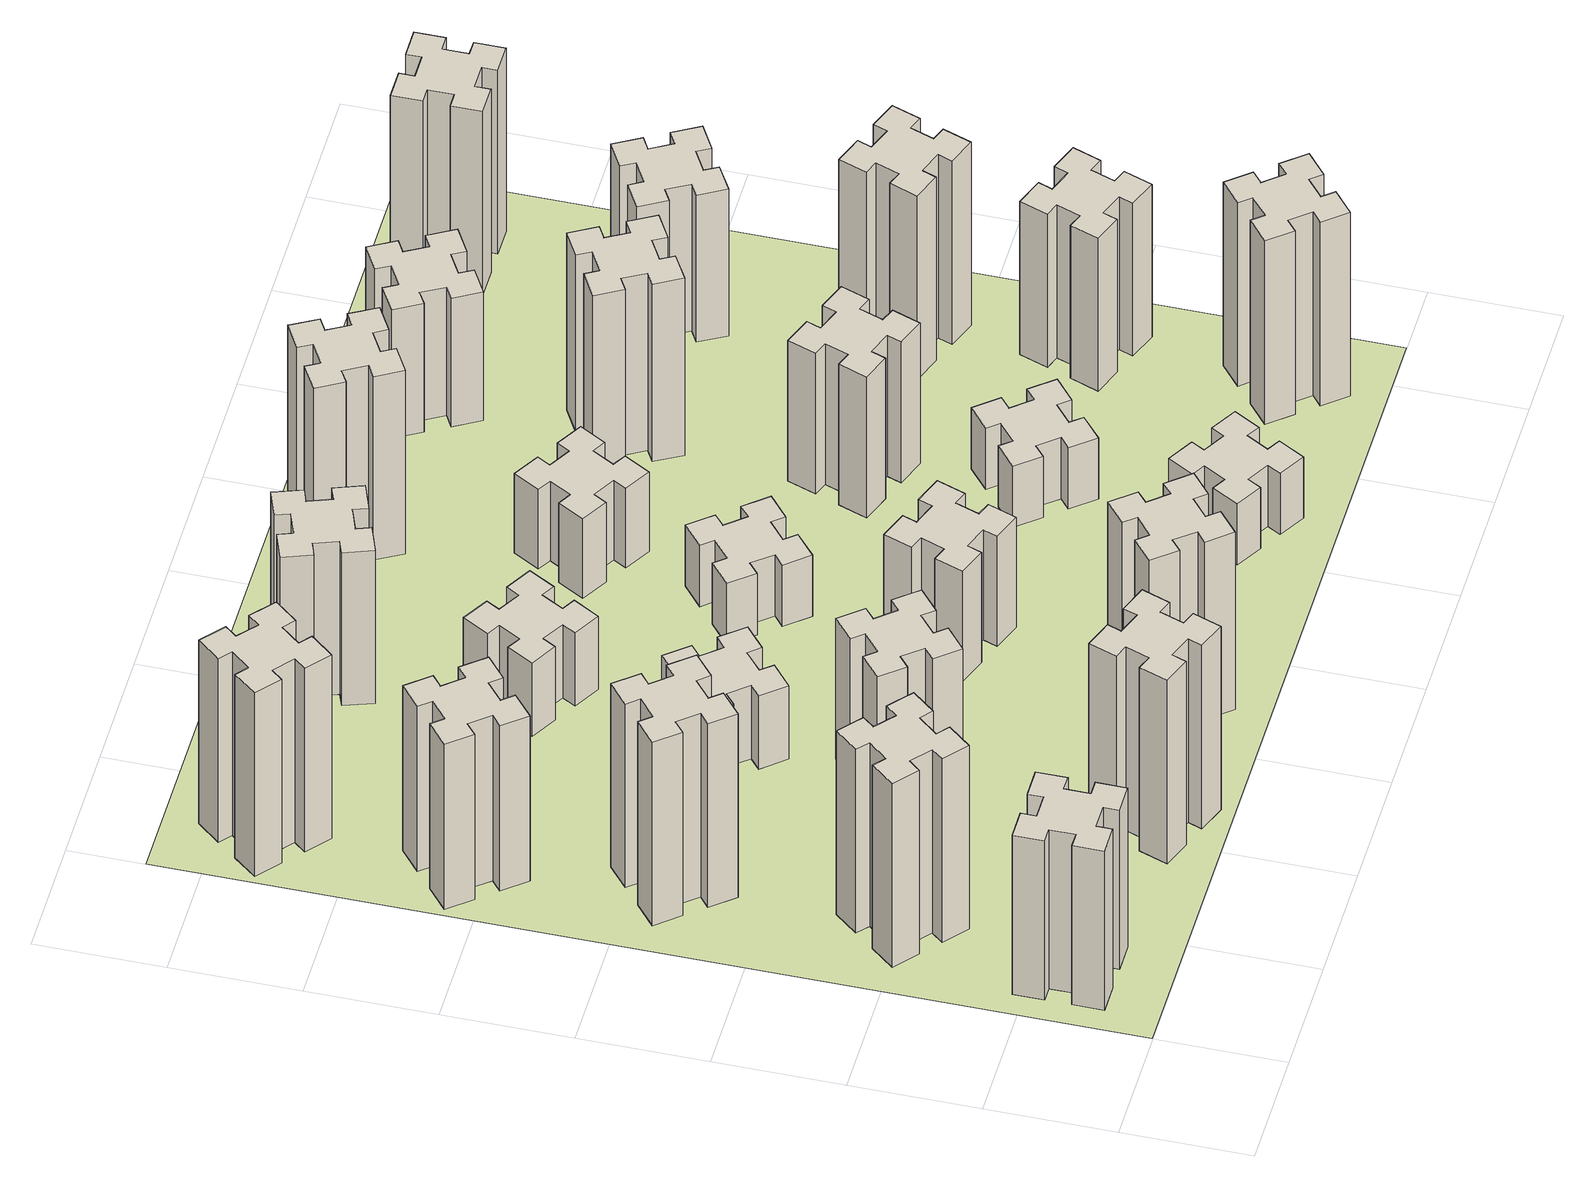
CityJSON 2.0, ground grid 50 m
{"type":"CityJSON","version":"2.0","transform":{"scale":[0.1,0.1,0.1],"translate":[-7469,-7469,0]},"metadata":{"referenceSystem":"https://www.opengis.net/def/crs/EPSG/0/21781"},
"CityObjects":{
"building1":{"type":"Building","attributes":{"class":"1000","function":"1000","usage":"1000","yearOfConstruction":2016,"roofType":"1000","measuredHeight":78,"storeysAboveGround":30,"storeysBelowGround":0},"geometry":[{"type":"Solid","lod":"1","boundaries":[[[[0,1,2,3,4,5,6,7,8,9,10,11,12,13,14,15,16,17,18,19]],[[17,16,20,21]],[[16,15,22,20]],[[15,14,23,22]],[[14,13,24,23]],[[13,12,25,24]],[[12,11,26,25]],[[11,10,27,26]],[[10,9,28,27]],[[9,8,29,28]],[[8,7,30,29]],[[7,6,31,30]],[[6,5,32,31]],[[5,4,33,32]],[[4,3,34,33]],[[3,2,35,34]],[[2,1,36,35]],[[1,0,37,36]],[[0,19,38,37]],[[19,18,39,38]],[[18,17,21,39]],[[24,25,26,27,28,29,30,31,32,33,34,35,36,37,38,39,21,20,22,23]]]]}]},
"building2":{"type":"Building","attributes":{"class":"1000","function":"1000","usage":"1000","yearOfConstruction":2016,"roofType":"1000","measuredHeight":90,"storeysAboveGround":30,"storeysBelowGround":0},"geometry":[{"type":"Solid","lod":"1","boundaries":[[[[40,41,42,43,44,45,46,47,48,49,50,51,52,53,54,55,56,57,58,59]],[[57,56,60,61]],[[56,55,62,60]],[[55,54,63,62]],[[54,53,64,63]],[[53,52,65,64]],[[52,51,66,65]],[[51,50,67,66]],[[50,49,68,67]],[[49,48,69,68]],[[48,47,70,69]],[[47,46,71,70]],[[46,45,72,71]],[[45,44,73,72]],[[44,43,74,73]],[[43,42,75,74]],[[42,41,76,75]],[[41,40,77,76]],[[40,59,78,77]],[[59,58,79,78]],[[58,57,61,79]],[[64,65,66,67,68,69,70,71,72,73,74,75,76,77,78,79,61,60,62,63]]]]}]},
"building3":{"type":"Building","attributes":{"class":"1000","function":"1000","usage":"1000","yearOfConstruction":2016,"roofType":"1000","measuredHeight":90,"storeysAboveGround":30,"storeysBelowGround":0},"geometry":[{"type":"Solid","lod":"1","boundaries":[[[[80,81,82,83,84,85,86,87,88,89,90,91,92,93,94,95,96,97,98,99]],[[97,96,100,101]],[[96,95,102,100]],[[95,94,103,102]],[[94,93,104,103]],[[93,92,105,104]],[[92,91,106,105]],[[91,90,107,106]],[[90,89,108,107]],[[89,88,109,108]],[[88,87,110,109]],[[87,86,111,110]],[[86,85,112,111]],[[85,84,113,112]],[[84,83,114,113]],[[83,82,115,114]],[[82,81,116,115]],[[81,80,117,116]],[[80,99,118,117]],[[99,98,119,118]],[[98,97,101,119]],[[104,105,106,107,108,109,110,111,112,113,114,115,116,117,118,119,101,100,102,103]]]]}]},
"building4":{"type":"Building","attributes":{"class":"1000","function":"1000","usage":"1000","yearOfConstruction":2016,"roofType":"1000","measuredHeight":81,"storeysAboveGround":30,"storeysBelowGround":0},"geometry":[{"type":"Solid","lod":"1","boundaries":[[[[120,121,122,123,124,125,126,127,128,129,130,131,132,133,134,135,136,137,138,139]],[[137,136,140,141]],[[136,135,142,140]],[[135,134,143,142]],[[134,133,144,143]],[[133,132,145,144]],[[132,131,146,145]],[[131,130,147,146]],[[130,129,148,147]],[[129,128,149,148]],[[128,127,150,149]],[[127,126,151,150]],[[126,125,152,151]],[[125,124,153,152]],[[124,123,154,153]],[[123,122,155,154]],[[122,121,156,155]],[[121,120,157,156]],[[120,139,158,157]],[[139,138,159,158]],[[138,137,141,159]],[[144,145,146,147,148,149,150,151,152,153,154,155,156,157,158,159,141,140,142,143]]]]}]},
"building5":{"type":"Building","attributes":{"class":"1000","function":"1000","usage":"1000","yearOfConstruction":2016,"roofType":"1000","measuredHeight":90,"storeysAboveGround":30,"storeysBelowGround":0},"geometry":[{"type":"Solid","lod":"1","boundaries":[[[[160,161,162,163,164,165,166,167,168,169,170,171,172,173,174,175,176,177,178,179]],[[177,176,180,181]],[[176,175,182,180]],[[175,174,183,182]],[[174,173,184,183]],[[173,172,185,184]],[[172,171,186,185]],[[171,170,187,186]],[[170,169,188,187]],[[169,168,189,188]],[[168,167,190,189]],[[167,166,191,190]],[[166,165,192,191]],[[165,164,193,192]],[[164,163,194,193]],[[163,162,195,194]],[[162,161,196,195]],[[161,160,197,196]],[[160,179,198,197]],[[179,178,199,198]],[[178,177,181,199]],[[184,185,186,187,188,189,190,191,192,193,194,195,196,197,198,199,181,180,182,183]]]]}]},
"building6":{"type":"Building","attributes":{"class":"1000","function":"1000","usage":"1000","yearOfConstruction":2016,"roofType":"1000","measuredHeight":90,"storeysAboveGround":30,"storeysBelowGround":0},"geometry":[{"type":"Solid","lod":"1","boundaries":[[[[200,201,202,203,204,205,206,207,208,209,210,211,212,213,214,215,216,217,218,219]],[[217,216,220,221]],[[216,215,222,220]],[[215,214,223,222]],[[214,213,224,223]],[[213,212,225,224]],[[212,211,226,225]],[[211,210,227,226]],[[210,209,228,227]],[[209,208,229,228]],[[208,207,230,229]],[[207,206,231,230]],[[206,205,232,231]],[[205,204,233,232]],[[204,203,234,233]],[[203,202,235,234]],[[202,201,236,235]],[[201,200,237,236]],[[200,219,238,237]],[[219,218,239,238]],[[218,217,221,239]],[[224,225,226,227,228,229,230,231,232,233,234,235,236,237,238,239,221,220,222,223]]]]}]},
"building7":{"type":"Building","attributes":{"class":"1000","function":"1000","usage":"1000","yearOfConstruction":2016,"roofType":"1000","measuredHeight":69,"storeysAboveGround":30,"storeysBelowGround":0},"geometry":[{"type":"Solid","lod":"1","boundaries":[[[[240,241,242,243,244,245,246,247,248,249,250,251,252,253,254,255,256,257,258,259]],[[257,256,260,261]],[[256,255,262,260]],[[255,254,263,262]],[[254,253,264,263]],[[253,252,265,264]],[[252,251,266,265]],[[251,250,267,266]],[[250,249,268,267]],[[249,248,269,268]],[[248,247,270,269]],[[247,246,271,270]],[[246,245,272,271]],[[245,244,273,272]],[[244,243,274,273]],[[243,242,275,274]],[[242,241,276,275]],[[241,240,277,276]],[[240,259,278,277]],[[259,258,279,278]],[[258,257,261,279]],[[264,265,266,267,268,269,270,271,272,273,274,275,276,277,278,279,261,260,262,263]]]]}]},
"building8":{"type":"Building","attributes":{"class":"1000","function":"1000","usage":"1000","yearOfConstruction":2016,"roofType":"1000","measuredHeight":36,"storeysAboveGround":30,"storeysBelowGround":0},"geometry":[{"type":"Solid","lod":"1","boundaries":[[[[280,281,282,283,284,285,286,287,288,289,290,291,292,293,294,295,296,297,298,299]],[[297,296,300,301]],[[296,295,302,300]],[[295,294,303,302]],[[294,293,304,303]],[[293,292,305,304]],[[292,291,306,305]],[[291,290,307,306]],[[290,289,308,307]],[[289,288,309,308]],[[288,287,310,309]],[[287,286,311,310]],[[286,285,312,311]],[[285,284,313,312]],[[284,283,314,313]],[[283,282,315,314]],[[282,281,316,315]],[[281,280,317,316]],[[280,299,318,317]],[[299,298,319,318]],[[298,297,301,319]],[[304,305,306,307,308,309,310,311,312,313,314,315,316,317,318,319,301,300,302,303]]]]}]},
"building9":{"type":"Building","attributes":{"class":"1000","function":"1000","usage":"1000","yearOfConstruction":2016,"roofType":"1000","measuredHeight":87,"storeysAboveGround":30,"storeysBelowGround":0},"geometry":[{"type":"Solid","lod":"1","boundaries":[[[[320,321,322,323,324,325,326,327,328,329,330,331,332,333,334,335,336,337,338,339]],[[337,336,340,341]],[[336,335,342,340]],[[335,334,343,342]],[[334,333,344,343]],[[333,332,345,344]],[[332,331,346,345]],[[331,330,347,346]],[[330,329,348,347]],[[329,328,349,348]],[[328,327,350,349]],[[327,326,351,350]],[[326,325,352,351]],[[325,324,353,352]],[[324,323,354,353]],[[323,322,355,354]],[[322,321,356,355]],[[321,320,357,356]],[[320,339,358,357]],[[339,338,359,358]],[[338,337,341,359]],[[344,345,346,347,348,349,350,351,352,353,354,355,356,357,358,359,341,340,342,343]]]]}]},
"building10":{"type":"Building","attributes":{"class":"1000","function":"1000","usage":"1000","yearOfConstruction":2016,"roofType":"1000","measuredHeight":36,"storeysAboveGround":30,"storeysBelowGround":0},"geometry":[{"type":"Solid","lod":"1","boundaries":[[[[360,361,362,363,364,365,366,367,368,369,370,371,372,373,374,375,376,377,378,379]],[[377,376,380,381]],[[376,375,382,380]],[[375,374,383,382]],[[374,373,384,383]],[[373,372,385,384]],[[372,371,386,385]],[[371,370,387,386]],[[370,369,388,387]],[[369,368,389,388]],[[368,367,390,389]],[[367,366,391,390]],[[366,365,392,391]],[[365,364,393,392]],[[364,363,394,393]],[[363,362,395,394]],[[362,361,396,395]],[[361,360,397,396]],[[360,379,398,397]],[[379,378,399,398]],[[378,377,381,399]],[[384,385,386,387,388,389,390,391,392,393,394,395,396,397,398,399,381,380,382,383]]]]}]},
"building11":{"type":"Building","attributes":{"class":"1000","function":"1000","usage":"1000","yearOfConstruction":2016,"roofType":"1000","measuredHeight":75,"storeysAboveGround":30,"storeysBelowGround":0},"geometry":[{"type":"Solid","lod":"1","boundaries":[[[[400,401,402,403,404,405,406,407,408,409,410,411,412,413,414,415,416,417,418,419]],[[417,416,420,421]],[[416,415,422,420]],[[415,414,423,422]],[[414,413,424,423]],[[413,412,425,424]],[[412,411,426,425]],[[411,410,427,426]],[[410,409,428,427]],[[409,408,429,428]],[[408,407,430,429]],[[407,406,431,430]],[[406,405,432,431]],[[405,404,433,432]],[[404,403,434,433]],[[403,402,435,434]],[[402,401,436,435]],[[401,400,437,436]],[[400,419,438,437]],[[419,418,439,438]],[[418,417,421,439]],[[424,425,426,427,428,429,430,431,432,433,434,435,436,437,438,439,421,420,422,423]]]]}]},
"building12":{"type":"Building","attributes":{"class":"1000","function":"1000","usage":"1000","yearOfConstruction":2016,"roofType":"1000","measuredHeight":54,"storeysAboveGround":30,"storeysBelowGround":0},"geometry":[{"type":"Solid","lod":"1","boundaries":[[[[440,441,442,443,444,445,446,447,448,449,450,451,452,453,454,455,456,457,458,459]],[[457,456,460,461]],[[456,455,462,460]],[[455,454,463,462]],[[454,453,464,463]],[[453,452,465,464]],[[452,451,466,465]],[[451,450,467,466]],[[450,449,468,467]],[[449,448,469,468]],[[448,447,470,469]],[[447,446,471,470]],[[446,445,472,471]],[[445,444,473,472]],[[444,443,474,473]],[[443,442,475,474]],[[442,441,476,475]],[[441,440,477,476]],[[440,459,478,477]],[[459,458,479,478]],[[458,457,461,479]],[[464,465,466,467,468,469,470,471,472,473,474,475,476,477,478,479,461,460,462,463]]]]}]},
"building13":{"type":"Building","attributes":{"class":"1000","function":"1000","usage":"1000","yearOfConstruction":2016,"roofType":"1000","measuredHeight":30,"storeysAboveGround":30,"storeysBelowGround":0},"geometry":[{"type":"Solid","lod":"1","boundaries":[[[[480,481,482,483,484,485,486,487,488,489,490,491,492,493,494,495,496,497,498,499]],[[497,496,500,501]],[[496,495,502,500]],[[495,494,503,502]],[[494,493,504,503]],[[493,492,505,504]],[[492,491,506,505]],[[491,490,507,506]],[[490,489,508,507]],[[489,488,509,508]],[[488,487,510,509]],[[487,486,511,510]],[[486,485,512,511]],[[485,484,513,512]],[[484,483,514,513]],[[483,482,515,514]],[[482,481,516,515]],[[481,480,517,516]],[[480,499,518,517]],[[499,498,519,518]],[[498,497,501,519]],[[504,505,506,507,508,509,510,511,512,513,514,515,516,517,518,519,501,500,502,503]]]]}]},
"building14":{"type":"Building","attributes":{"class":"1000","function":"1000","usage":"1000","yearOfConstruction":2016,"roofType":"1000","measuredHeight":39,"storeysAboveGround":30,"storeysBelowGround":0},"geometry":[{"type":"Solid","lod":"1","boundaries":[[[[520,521,522,523,524,525,526,527,528,529,530,531,532,533,534,535,536,537,538,539]],[[537,536,540,541]],[[536,535,542,540]],[[535,534,543,542]],[[534,533,544,543]],[[533,532,545,544]],[[532,531,546,545]],[[531,530,547,546]],[[530,529,548,547]],[[529,528,549,548]],[[528,527,550,549]],[[527,526,551,550]],[[526,525,552,551]],[[525,524,553,552]],[[524,523,554,553]],[[523,522,555,554]],[[522,521,556,555]],[[521,520,557,556]],[[520,539,558,557]],[[539,538,559,558]],[[538,537,541,559]],[[544,545,546,547,548,549,550,551,552,553,554,555,556,557,558,559,541,540,542,543]]]]}]},
"building15":{"type":"Building","attributes":{"class":"1000","function":"1000","usage":"1000","yearOfConstruction":2016,"roofType":"1000","measuredHeight":30,"storeysAboveGround":30,"storeysBelowGround":0},"geometry":[{"type":"Solid","lod":"1","boundaries":[[[[560,561,562,563,564,565,566,567,568,569,570,571,572,573,574,575,576,577,578,579]],[[577,576,580,581]],[[576,575,582,580]],[[575,574,583,582]],[[574,573,584,583]],[[573,572,585,584]],[[572,571,586,585]],[[571,570,587,586]],[[570,569,588,587]],[[569,568,589,588]],[[568,567,590,589]],[[567,566,591,590]],[[566,565,592,591]],[[565,564,593,592]],[[564,563,594,593]],[[563,562,595,594]],[[562,561,596,595]],[[561,560,597,596]],[[560,579,598,597]],[[579,578,599,598]],[[578,577,581,599]],[[584,585,586,587,588,589,590,591,592,593,594,595,596,597,598,599,581,580,582,583]]]]}]},
"building16":{"type":"Building","attributes":{"class":"1000","function":"1000","usage":"1000","yearOfConstruction":2016,"roofType":"1000","measuredHeight":90,"storeysAboveGround":30,"storeysBelowGround":0},"geometry":[{"type":"Solid","lod":"1","boundaries":[[[[600,601,602,603,604,605,606,607,608,609,610,611,612,613,614,615,616,617,618,619]],[[617,616,620,621]],[[616,615,622,620]],[[615,614,623,622]],[[614,613,624,623]],[[613,612,625,624]],[[612,611,626,625]],[[611,610,627,626]],[[610,609,628,627]],[[609,608,629,628]],[[608,607,630,629]],[[607,606,631,630]],[[606,605,632,631]],[[605,604,633,632]],[[604,603,634,633]],[[603,602,635,634]],[[602,601,636,635]],[[601,600,637,636]],[[600,619,638,637]],[[619,618,639,638]],[[618,617,621,639]],[[624,625,626,627,628,629,630,631,632,633,634,635,636,637,638,639,621,620,622,623]]]]}]},
"building17":{"type":"Building","attributes":{"class":"1000","function":"1000","usage":"1000","yearOfConstruction":2016,"roofType":"1000","measuredHeight":30,"storeysAboveGround":30,"storeysBelowGround":0},"geometry":[{"type":"Solid","lod":"1","boundaries":[[[[640,641,642,643,644,645,646,647,648,649,650,651,652,653,654,655,656,657,658,659]],[[657,656,660,661]],[[656,655,662,660]],[[655,654,663,662]],[[654,653,664,663]],[[653,652,665,664]],[[652,651,666,665]],[[651,650,667,666]],[[650,649,668,667]],[[649,648,669,668]],[[648,647,670,669]],[[647,646,671,670]],[[646,645,672,671]],[[645,644,673,672]],[[644,643,674,673]],[[643,642,675,674]],[[642,641,676,675]],[[641,640,677,676]],[[640,659,678,677]],[[659,658,679,678]],[[658,657,661,679]],[[664,665,666,667,668,669,670,671,672,673,674,675,676,677,678,679,661,660,662,663]]]]}]},
"building18":{"type":"Building","attributes":{"class":"1000","function":"1000","usage":"1000","yearOfConstruction":2016,"roofType":"1000","measuredHeight":69,"storeysAboveGround":30,"storeysBelowGround":0},"geometry":[{"type":"Solid","lod":"1","boundaries":[[[[680,681,682,683,684,685,686,687,688,689,690,691,692,693,694,695,696,697,698,699]],[[697,696,700,701]],[[696,695,702,700]],[[695,694,703,702]],[[694,693,704,703]],[[693,692,705,704]],[[692,691,706,705]],[[691,690,707,706]],[[690,689,708,707]],[[689,688,709,708]],[[688,687,710,709]],[[687,686,711,710]],[[686,685,712,711]],[[685,684,713,712]],[[684,683,714,713]],[[683,682,715,714]],[[682,681,716,715]],[[681,680,717,716]],[[680,699,718,717]],[[699,698,719,718]],[[698,697,701,719]],[[704,705,706,707,708,709,710,711,712,713,714,715,716,717,718,719,701,700,702,703]]]]}]},
"building19":{"type":"Building","attributes":{"class":"1000","function":"1000","usage":"1000","yearOfConstruction":2016,"roofType":"1000","measuredHeight":87,"storeysAboveGround":30,"storeysBelowGround":0},"geometry":[{"type":"Solid","lod":"1","boundaries":[[[[720,721,722,723,724,725,726,727,728,729,730,731,732,733,734,735,736,737,738,739]],[[737,736,740,741]],[[736,735,742,740]],[[735,734,743,742]],[[734,733,744,743]],[[733,732,745,744]],[[732,731,746,745]],[[731,730,747,746]],[[730,729,748,747]],[[729,728,749,748]],[[728,727,750,749]],[[727,726,751,750]],[[726,725,752,751]],[[725,724,753,752]],[[724,723,754,753]],[[723,722,755,754]],[[722,721,756,755]],[[721,720,757,756]],[[720,739,758,757]],[[739,738,759,758]],[[738,737,741,759]],[[744,745,746,747,748,749,750,751,752,753,754,755,756,757,758,759,741,740,742,743]]]]}]},
"building20":{"type":"Building","attributes":{"class":"1000","function":"1000","usage":"1000","yearOfConstruction":2016,"roofType":"1000","measuredHeight":90,"storeysAboveGround":30,"storeysBelowGround":0},"geometry":[{"type":"Solid","lod":"1","boundaries":[[[[760,761,762,763,764,765,766,767,768,769,770,771,772,773,774,775,776,777,778,779]],[[777,776,780,781]],[[776,775,782,780]],[[775,774,783,782]],[[774,773,784,783]],[[773,772,785,784]],[[772,771,786,785]],[[771,770,787,786]],[[770,769,788,787]],[[769,768,789,788]],[[768,767,790,789]],[[767,766,791,790]],[[766,765,792,791]],[[765,764,793,792]],[[764,763,794,793]],[[763,762,795,794]],[[762,761,796,795]],[[761,760,797,796]],[[760,779,798,797]],[[779,778,799,798]],[[778,777,781,799]],[[784,785,786,787,788,789,790,791,792,793,794,795,796,797,798,799,781,780,782,783]]]]}]},
"building21":{"type":"Building","attributes":{"class":"1000","function":"1000","usage":"1000","yearOfConstruction":2016,"roofType":"1000","measuredHeight":63,"storeysAboveGround":30,"storeysBelowGround":0},"geometry":[{"type":"Solid","lod":"1","boundaries":[[[[800,801,802,803,804,805,806,807,808,809,810,811,812,813,814,815,816,817,818,819]],[[817,816,820,821]],[[816,815,822,820]],[[815,814,823,822]],[[814,813,824,823]],[[813,812,825,824]],[[812,811,826,825]],[[811,810,827,826]],[[810,809,828,827]],[[809,808,829,828]],[[808,807,830,829]],[[807,806,831,830]],[[806,805,832,831]],[[805,804,833,832]],[[804,803,834,833]],[[803,802,835,834]],[[802,801,836,835]],[[801,800,837,836]],[[800,819,838,837]],[[819,818,839,838]],[[818,817,821,839]],[[824,825,826,827,828,829,830,831,832,833,834,835,836,837,838,839,821,820,822,823]]]]}]},
"building22":{"type":"Building","attributes":{"class":"1000","function":"1000","usage":"1000","yearOfConstruction":2016,"roofType":"1000","measuredHeight":75,"storeysAboveGround":30,"storeysBelowGround":0},"geometry":[{"type":"Solid","lod":"1","boundaries":[[[[840,841,842,843,844,845,846,847,848,849,850,851,852,853,854,855,856,857,858,859]],[[857,856,860,861]],[[856,855,862,860]],[[855,854,863,862]],[[854,853,864,863]],[[853,852,865,864]],[[852,851,866,865]],[[851,850,867,866]],[[850,849,868,867]],[[849,848,869,868]],[[848,847,870,869]],[[847,846,871,870]],[[846,845,872,871]],[[845,844,873,872]],[[844,843,874,873]],[[843,842,875,874]],[[842,841,876,875]],[[841,840,877,876]],[[840,859,878,877]],[[859,858,879,878]],[[858,857,861,879]],[[864,865,866,867,868,869,870,871,872,873,874,875,876,877,878,879,861,860,862,863]]]]}]},
"building23":{"type":"Building","attributes":{"class":"1000","function":"1000","usage":"1000","yearOfConstruction":2016,"roofType":"1000","measuredHeight":90,"storeysAboveGround":30,"storeysBelowGround":0},"geometry":[{"type":"Solid","lod":"1","boundaries":[[[[880,881,882,883,884,885,886,887,888,889,890,891,892,893,894,895,896,897,898,899]],[[897,896,900,901]],[[896,895,902,900]],[[895,894,903,902]],[[894,893,904,903]],[[893,892,905,904]],[[892,891,906,905]],[[891,890,907,906]],[[890,889,908,907]],[[889,888,909,908]],[[888,887,910,909]],[[887,886,911,910]],[[886,885,912,911]],[[885,884,913,912]],[[884,883,914,913]],[[883,882,915,914]],[[882,881,916,915]],[[881,880,917,916]],[[880,899,918,917]],[[899,898,919,918]],[[898,897,901,919]],[[904,905,906,907,908,909,910,911,912,913,914,915,916,917,918,919,901,900,902,903]]]]}]},
"building24":{"type":"Building","attributes":{"class":"1000","function":"1000","usage":"1000","yearOfConstruction":2016,"roofType":"1000","measuredHeight":72,"storeysAboveGround":30,"storeysBelowGround":0},"geometry":[{"type":"Solid","lod":"1","boundaries":[[[[920,921,922,923,924,925,926,927,928,929,930,931,932,933,934,935,936,937,938,939]],[[937,936,940,941]],[[936,935,942,940]],[[935,934,943,942]],[[934,933,944,943]],[[933,932,945,944]],[[932,931,946,945]],[[931,930,947,946]],[[930,929,948,947]],[[929,928,949,948]],[[928,927,950,949]],[[927,926,951,950]],[[926,925,952,951]],[[925,924,953,952]],[[924,923,954,953]],[[923,922,955,954]],[[922,921,956,955]],[[921,920,957,956]],[[920,939,958,957]],[[939,938,959,958]],[[938,937,941,959]],[[944,945,946,947,948,949,950,951,952,953,954,955,956,957,958,959,941,940,942,943]]]]}]},
"building25":{"type":"Building","attributes":{"class":"1000","function":"1000","usage":"1000","yearOfConstruction":2016,"roofType":"1000","measuredHeight":90,"storeysAboveGround":30,"storeysBelowGround":0},"geometry":[{"type":"Solid","lod":"1","boundaries":[[[[960,961,962,963,964,965,966,967,968,969,970,971,972,973,974,975,976,977,978,979]],[[977,976,980,981]],[[976,975,982,980]],[[975,974,983,982]],[[974,973,984,983]],[[973,972,985,984]],[[972,971,986,985]],[[971,970,987,986]],[[970,969,988,987]],[[969,968,989,988]],[[968,967,990,989]],[[967,966,991,990]],[[966,965,992,991]],[[965,964,993,992]],[[964,963,994,993]],[[963,962,995,994]],[[962,961,996,995]],[[961,960,997,996]],[[960,979,998,997]],[[979,978,999,998]],[[978,977,981,999]],[[984,985,986,987,988,989,990,991,992,993,994,995,996,997,998,999,981,980,982,983]]]]}]},
"landuse1":{"type":"LandUse","attributes":{"name":"plot1","function":"1010"},"geometry":[{"type":"MultiSurface","lod":"1","boundaries":[[[1000,1001,1002,1003]]]}]}
},
"vertices":[
[165,425,0],[165,325,0],[105,325,0],[105,205,0],[225,205,0],[225,265,0],[325,265,0],[325,205,0],[445,205,0],[445,325,0],[385,325,0],[385,425,0],[445,425,0],[445,545,0],[325,545,0],[325,485,0],[225,485,0],[225,545,0],[105,545,0],[105,425,0],[225,485,780],[225,545,780],[325,485,780],[325,545,780],[445,545,780],[445,425,780],[385,425,780],[385,325,780],[445,325,780],[445,205,780],[325,205,780],[325,265,780],[225,265,780],[225,205,780],[105,205,780],[105,325,780],[165,325,780],[165,425,780],[105,425,780],[105,545,780],
[484,1067,0],[408,1132,0],[446,1178,0],[354,1255,0],[277,1163,0],[323,1124,0],[259,1048,0],[213,1086,0],[136,994,0],[228,917,0],[266,963,0],[343,899,0],[304,853,0],[396,776,0],[473,868,0],[427,906,0],[492,983,0],[538,944,0],[615,1036,0],[523,1113,0],[492,983,900],[538,944,900],[427,906,900],[473,868,900],[396,776,900],[304,853,900],[343,899,900],[266,963,900],[228,917,900],[136,994,900],[213,1086,900],[259,1048,900],[323,1124,900],[277,1163,900],[354,1255,900],[446,1178,900],[408,1132,900],[484,1067,900],[523,1113,900],[615,1036,900],
[492,1888,0],[427,1964,0],[473,2003,0],[396,2095,0],[304,2018,0],[343,1972,0],[266,1907,0],[228,1953,0],[136,1876,0],[213,1784,0],[259,1823,0],[323,1746,0],[277,1708,0],[354,1616,0],[446,1693,0],[408,1739,0],[484,1803,0],[523,1757,0],[615,1834,0],[538,1926,0],[484,1803,900],[523,1757,900],[408,1739,900],[446,1693,900],[354,1616,900],[277,1708,900],[323,1746,900],[259,1823,900],[213,1784,900],[136,1876,900],[228,1953,900],[266,1907,900],[343,1972,900],[304,2018,900],[396,2095,900],[473,2003,900],[427,1964,900],[492,1888,900],[538,1926,900],[615,1834,900],
[243,2712,0],[166,2647,0],[128,2693,0],[36,2616,0],[113,2524,0],[159,2563,0],[223,2486,0],[177,2448,0],[254,2356,0],[346,2433,0],[308,2479,0],[384,2543,0],[423,2497,0],[515,2574,0],[438,2666,0],[392,2628,0],[327,2704,0],[373,2743,0],[296,2835,0],[204,2758,0],[327,2704,810],[373,2743,810],[392,2628,810],[438,2666,810],[515,2574,810],[423,2497,810],[384,2543,810],[308,2479,810],[346,2433,810],[254,2356,810],[177,2448,810],[223,2486,810],[159,2563,810],[113,2524,810],[36,2616,810],[128,2693,810],[166,2647,810],[243,2712,810],[204,2758,810],[296,2835,810],
[1029,360,0],[995,266,0],[939,287,0],[897,174,0],[1010,133,0],[1031,189,0],[1125,155,0],[1104,99,0],[1217,57,0],[1258,170,0],[1202,191,0],[1236,285,0],[1292,264,0],[1333,377,0],[1220,418,0],[1200,362,0],[1106,396,0],[1127,452,0],[1014,493,0],[973,380,0],[1106,396,900],[1127,452,900],[1200,362,900],[1220,418,900],[1333,377,900],[1292,264,900],[1236,285,900],[1202,191,900],[1258,170,900],[1217,57,900],[1104,99,900],[1125,155,900],[1031,189,900],[1010,133,900],[897,174,900],[939,287,900],[995,266,900],[1029,360,900],[973,380,900],[1014,493,900],
[384,3387,0],[308,3452,0],[346,3498,0],[254,3575,0],[177,3483,0],[223,3444,0],[159,3368,0],[113,3406,0],[36,3314,0],[128,3237,0],[166,3283,0],[243,3219,0],[204,3173,0],[296,3096,0],[373,3188,0],[327,3226,0],[392,3303,0],[438,3264,0],[515,3356,0],[423,3433,0],[392,3303,900],[438,3264,900],[327,3226,900],[373,3188,900],[296,3096,900],[204,3173,900],[243,3219,900],[166,3283,900],[128,3237,900],[36,3314,900],[113,3406,900],[159,3368,900],[223,3444,900],[177,3483,900],[254,3575,900],[346,3498,900],[308,3452,900],[384,3387,900],[423,3433,900],[515,3356,900],
[1083,1332,0],[1006,1267,0],[968,1313,0],[876,1236,0],[953,1144,0],[999,1183,0],[1063,1106,0],[1017,1068,0],[1094,976,0],[1186,1053,0],[1148,1099,0],[1224,1163,0],[1263,1117,0],[1355,1194,0],[1278,1286,0],[1232,1248,0],[1167,1324,0],[1213,1363,0],[1136,1455,0],[1044,1378,0],[1167,1324,690],[1213,1363,690],[1232,1248,690],[1278,1286,690],[1355,1194,690],[1263,1117,690],[1224,1163,690],[1148,1099,690],[1186,1053,690],[1094,976,690],[1017,1068,690],[1063,1106,690],[999,1183,690],[953,1144,690],[876,1236,690],[968,1313,690],[1006,1267,690],[1083,1332,690],[1044,1378,690],[1136,1455,690],
[1083,1972,0],[1006,1907,0],[968,1953,0],[876,1876,0],[953,1784,0],[999,1823,0],[1063,1746,0],[1017,1708,0],[1094,1616,0],[1186,1693,0],[1148,1739,0],[1224,1803,0],[1263,1757,0],[1355,1834,0],[1278,1926,0],[1232,1888,0],[1167,1964,0],[1213,2003,0],[1136,2095,0],[1044,2018,0],[1167,1964,360],[1213,2003,360],[1232,1888,360],[1278,1926,360],[1355,1834,360],[1263,1757,360],[1224,1803,360],[1148,1739,360],[1186,1693,360],[1094,1616,360],[1017,1708,360],[1063,1746,360],[999,1823,360],[953,1784,360],[876,1876,360],[968,1953,360],[1006,1907,360],[1083,1972,360],[1044,2018,360],[1136,2095,360],
[1639,343,0],[1703,266,0],[1657,228,0],[1734,136,0],[1826,213,0],[1788,259,0],[1864,323,0],[1903,277,0],[1995,354,0],[1918,446,0],[1872,408,0],[1807,484,0],[1853,523,0],[1776,615,0],[1684,538,0],[1723,492,0],[1646,427,0],[1608,473,0],[1516,396,0],[1593,304,0],[1646,427,870],[1608,473,870],[1723,492,870],[1684,538,870],[1776,615,870],[1853,523,870],[1807,484,870],[1872,408,870],[1918,446,870],[1995,354,870],[1903,277,870],[1864,323,870],[1788,259,870],[1826,213,870],[1734,136,870],[1657,228,870],[1703,266,870],[1639,343,870],[1593,304,870],[1516,396,870],
[1314,2666,0],[1227,2716,0],[1257,2768,0],[1153,2828,0],[1093,2724,0],[1145,2694,0],[1095,2607,0],[1043,2637,0],[983,2533,0],[1087,2473,0],[1117,2525,0],[1204,2475,0],[1174,2423,0],[1278,2363,0],[1338,2467,0],[1286,2497,0],[1336,2584,0],[1388,2554,0],[1448,2658,0],[1344,2718,0],[1336,2584,360],[1388,2554,360],[1286,2497,360],[1338,2467,360],[1278,2363,360],[1174,2423,360],[1204,2475,360],[1117,2525,360],[1087,2473,360],[983,2533,360],[1043,2637,360],[1095,2607,360],[1145,2694,360],[1093,2724,360],[1153,2828,360],[1257,2768,360],[1227,2716,360],[1314,2666,360],[1344,2718,360],[1448,2658,360],
[1125,3456,0],[1031,3422,0],[1010,3478,0],[897,3437,0],[939,3324,0],[995,3345,0],[1029,3251,0],[973,3230,0],[1014,3117,0],[1127,3159,0],[1106,3215,0],[1200,3249,0],[1220,3193,0],[1333,3234,0],[1292,3347,0],[1236,3326,0],[1202,3420,0],[1258,3440,0],[1217,3553,0],[1104,3512,0],[1202,3420,750],[1258,3440,750],[1236,3326,750],[1292,3347,750],[1333,3234,750],[1220,3193,750],[1200,3249,750],[1106,3215,750],[1127,3159,750],[1014,3117,750],[973,3230,750],[1029,3251,750],[995,3345,750],[939,3324,750],[897,3437,750],[1010,3478,750],[1031,3422,750],[1125,3456,750],[1104,3512,750],[1217,3553,750],
[1769,1300,0],[1735,1206,0],[1679,1227,0],[1637,1114,0],[1750,1073,0],[1771,1129,0],[1865,1095,0],[1844,1039,0],[1957,997,0],[1998,1110,0],[1942,1131,0],[1976,1225,0],[2032,1204,0],[2073,1317,0],[1960,1358,0],[1940,1302,0],[1846,1336,0],[1867,1392,0],[1754,1433,0],[1713,1320,0],[1846,1336,540],[1867,1392,540],[1940,1302,540],[1960,1358,540],[2073,1317,540],[2032,1204,540],[1976,1225,540],[1942,1131,540],[1998,1110,540],[1957,997,540],[1844,1039,540],[1865,1095,540],[1771,1129,540],[1750,1073,540],[1637,1114,540],[1679,1227,540],[1735,1206,540],[1769,1300,540],[1713,1320,540],[1754,1433,540],
[1972,1988,0],[1907,2064,0],[1953,2103,0],[1876,2195,0],[1784,2118,0],[1823,2072,0],[1746,2007,0],[1708,2053,0],[1616,1976,0],[1693,1884,0],[1739,1923,0],[1803,1846,0],[1757,1808,0],[1834,1716,0],[1926,1793,0],[1888,1839,0],[1964,1903,0],[2003,1857,0],[2095,1934,0],[2018,2026,0],[1964,1903,300],[2003,1857,300],[1888,1839,300],[1926,1793,300],[1834,1716,300],[1757,1808,300],[1803,1846,300],[1739,1923,300],[1693,1884,300],[1616,1976,300],[1708,2053,300],[1746,2007,300],[1823,2072,300],[1784,2118,300],[1876,2195,300],[1953,2103,300],[1907,2064,300],[1972,1988,300],[2018,2026,300],[2095,1934,300],
[2026,2497,0],[2076,2584,0],[2128,2554,0],[2188,2658,0],[2084,2718,0],[2054,2666,0],[1967,2716,0],[1997,2768,0],[1893,2828,0],[1833,2724,0],[1885,2694,0],[1835,2607,0],[1783,2637,0],[1723,2533,0],[1827,2473,0],[1857,2525,0],[1944,2475,0],[1914,2423,0],[2018,2363,0],[2078,2467,0],[1944,2475,390],[1914,2423,390],[1857,2525,390],[1827,2473,390],[1723,2533,390],[1783,2637,390],[1835,2607,390],[1885,2694,390],[1833,2724,390],[1893,2828,390],[1997,2768,390],[1967,2716,390],[2054,2666,390],[2084,2718,390],[2188,2658,390],[2128,2554,390],[2076,2584,390],[2026,2497,390],[2078,2467,390],[2018,2363,390],
[2766,277,0],[2816,364,0],[2868,334,0],[2928,438,0],[2824,498,0],[2794,446,0],[2707,496,0],[2737,548,0],[2633,608,0],[2573,504,0],[2625,474,0],[2575,387,0],[2523,417,0],[2463,313,0],[2567,253,0],[2597,305,0],[2684,255,0],[2654,203,0],[2758,143,0],[2818,247,0],[2684,255,300],[2654,203,300],[2597,305,300],[2567,253,300],[2463,313,300],[2523,417,300],[2575,387,300],[2625,474,300],[2573,504,300],[2633,608,300],[2737,548,300],[2707,496,300],[2794,446,300],[2824,498,300],[2928,438,300],[2868,334,300],[2816,364,300],[2766,277,300],[2818,247,300],[2758,143,300],
[1844,3556,0],[1757,3506,0],[1727,3558,0],[1623,3498,0],[1683,3394,0],[1735,3424,0],[1785,3337,0],[1733,3307,0],[1793,3203,0],[1897,3263,0],[1867,3315,0],[1954,3365,0],[1984,3313,0],[2088,3373,0],[2028,3477,0],[1976,3447,0],[1926,3534,0],[1978,3564,0],[1918,3668,0],[1814,3608,0],[1926,3534,900],[1978,3564,900],[1976,3447,900],[2028,3477,900],[2088,3373,900],[1984,3313,900],[1954,3365,900],[1867,3315,900],[1897,3263,900],[1793,3203,900],[1733,3307,900],[1785,3337,900],[1735,3424,900],[1683,3394,900],[1623,3498,900],[1727,3558,900],[1757,3506,900],[1844,3556,900],[1814,3608,900],[1918,3668,900],
[2728,999,0],[2804,1063,0],[2843,1017,0],[2935,1094,0],[2858,1186,0],[2812,1148,0],[2747,1224,0],[2793,1263,0],[2716,1355,0],[2624,1278,0],[2663,1232,0],[2586,1167,0],[2548,1213,0],[2456,1136,0],[2533,1044,0],[2579,1083,0],[2643,1006,0],[2597,968,0],[2674,876,0],[2766,953,0],[2643,1006,300],[2597,968,300],[2579,1083,300],[2533,1044,300],[2456,1136,300],[2548,1213,300],[2586,1167,300],[2663,1232,300],[2624,1278,300],[2716,1355,300],[2793,1263,300],[2747,1224,300],[2812,1148,300],[2858,1186,300],[2935,1094,300],[2843,1017,300],[2804,1063,300],[2728,999,300],[2766,953,300],[2674,876,300],
[2682,1671,0],[2716,1765,0],[2772,1744,0],[2813,1857,0],[2700,1898,0],[2680,1842,0],[2586,1876,0],[2607,1932,0],[2494,1973,0],[2453,1860,0],[2509,1840,0],[2475,1746,0],[2419,1767,0],[2377,1654,0],[2490,1613,0],[2511,1669,0],[2605,1635,0],[2584,1579,0],[2697,1537,0],[2738,1650,0],[2605,1635,690],[2584,1579,690],[2511,1669,690],[2490,1613,690],[2377,1654,690],[2419,1767,690],[2475,1746,690],[2509,1840,690],[2453,1860,690],[2494,1973,690],[2607,1932,690],[2586,1876,690],[2680,1842,690],[2700,1898,690],[2813,1857,690],[2772,1744,690],[2716,1765,690],[2682,1671,690],[2738,1650,690],[2697,1537,690],
[2607,2475,0],[2694,2525,0],[2724,2473,0],[2828,2533,0],[2768,2637,0],[2716,2607,0],[2666,2694,0],[2718,2724,0],[2658,2828,0],[2554,2768,0],[2584,2716,0],[2497,2666,0],[2467,2718,0],[2363,2658,0],[2423,2554,0],[2475,2584,0],[2525,2497,0],[2473,2467,0],[2533,2363,0],[2637,2423,0],[2525,2497,870],[2473,2467,870],[2475,2584,870],[2423,2554,870],[2363,2658,870],[2467,2718,870],[2497,2666,870],[2584,2716,870],[2554,2768,870],[2658,2828,870],[2718,2724,870],[2666,2694,870],[2716,2607,870],[2768,2637,870],[2828,2533,870],[2724,2473,870],[2694,2525,870],[2607,2475,870],[2637,2423,870],[2533,2363,870],
[3468,259,0],[3544,323,0],[3583,277,0],[3675,354,0],[3598,446,0],[3552,408,0],[3487,484,0],[3533,523,0],[3456,615,0],[3364,538,0],[3403,492,0],[3326,427,0],[3288,473,0],[3196,396,0],[3273,304,0],[3319,343,0],[3383,266,0],[3337,228,0],[3414,136,0],[3506,213,0],[3383,266,900],[3337,228,900],[3319,343,900],[3273,304,900],[3196,396,900],[3288,473,900],[3326,427,900],[3403,492,900],[3364,538,900],[3456,615,900],[3533,523,900],[3487,484,900],[3552,408,900],[3598,446,900],[3675,354,900],[3583,277,900],[3544,323,900],[3468,259,900],[3506,213,900],[3414,136,900],
[2716,3347,0],[2666,3434,0],[2718,3464,0],[2658,3568,0],[2554,3508,0],[2584,3456,0],[2497,3406,0],[2467,3458,0],[2363,3398,0],[2423,3294,0],[2475,3324,0],[2525,3237,0],[2473,3207,0],[2533,3103,0],[2637,3163,0],[2607,3215,0],[2694,3265,0],[2724,3213,0],[2828,3273,0],[2768,3377,0],[2694,3265,630],[2724,3213,630],[2607,3215,630],[2637,3163,630],[2533,3103,630],[2473,3207,630],[2525,3237,630],[2475,3324,630],[2423,3294,630],[2363,3398,630],[2467,3458,630],[2497,3406,630],[2584,3456,630],[2554,3508,630],[2658,3568,630],[2718,3464,630],[2666,3434,630],[2716,3347,630],[2768,3377,630],[2828,3273,630],
[3351,1029,0],[3445,995,0],[3424,939,0],[3537,897,0],[3578,1010,0],[3522,1031,0],[3556,1125,0],[3612,1104,0],[3653,1217,0],[3540,1258,0],[3520,1202,0],[3426,1236,0],[3447,1292,0],[3334,1333,0],[3293,1220,0],[3349,1200,0],[3315,1106,0],[3259,1127,0],[3217,1014,0],[3330,973,0],[3315,1106,750],[3259,1127,750],[3349,1200,750],[3293,1220,750],[3334,1333,750],[3447,1292,750],[3426,1236,750],[3520,1202,750],[3540,1258,750],[3653,1217,750],[3612,1104,750],[3556,1125,750],[3522,1031,750],[3578,1010,750],[3537,897,750],[3424,939,750],[3445,995,750],[3351,1029,750],[3330,973,750],[3217,1014,750],
[3420,1842,0],[3326,1876,0],[3347,1932,0],[3234,1973,0],[3193,1860,0],[3249,1840,0],[3215,1746,0],[3159,1767,0],[3117,1654,0],[3230,1613,0],[3251,1669,0],[3345,1635,0],[3324,1579,0],[3437,1537,0],[3478,1650,0],[3422,1671,0],[3456,1765,0],[3512,1744,0],[3553,1857,0],[3440,1898,0],[3456,1765,900],[3512,1744,900],[3422,1671,900],[3478,1650,900],[3437,1537,900],[3324,1579,900],[3345,1635,900],[3251,1669,900],[3230,1613,900],[3117,1654,900],[3159,1767,900],[3215,1746,900],[3249,1840,900],[3193,1860,900],[3234,1973,900],[3347,1932,900],[3326,1876,900],[3420,1842,900],[3440,1898,900],[3553,1857,900],
[3247,2475,0],[3334,2525,0],[3364,2473,0],[3468,2533,0],[3408,2637,0],[3356,2607,0],[3306,2694,0],[3358,2724,0],[3298,2828,0],[3194,2768,0],[3224,2716,0],[3137,2666,0],[3107,2718,0],[3003,2658,0],[3063,2554,0],[3115,2584,0],[3165,2497,0],[3113,2467,0],[3173,2363,0],[3277,2423,0],[3165,2497,720],[3113,2467,720],[3115,2584,720],[3063,2554,720],[3003,2658,720],[3107,2718,720],[3137,2666,720],[3224,2716,720],[3194,2768,720],[3298,2828,720],[3358,2724,720],[3306,2694,720],[3356,2607,720],[3408,2637,720],[3468,2533,720],[3364,2473,720],[3334,2525,720],[3247,2475,720],[3277,2423,720],[3173,2363,720],
[3285,3325,0],[3385,3325,0],[3385,3265,0],[3505,3265,0],[3505,3385,0],[3445,3385,0],[3445,3485,0],[3505,3485,0],[3505,3605,0],[3385,3605,0],[3385,3545,0],[3285,3545,0],[3285,3605,0],[3165,3605,0],[3165,3485,0],[3225,3485,0],[3225,3385,0],[3165,3385,0],[3165,3265,0],[3285,3265,0],[3225,3385,900],[3165,3385,900],[3225,3485,900],[3165,3485,900],[3165,3605,900],[3285,3605,900],[3285,3545,900],[3385,3545,900],[3385,3605,900],[3505,3605,900],[3505,3485,900],[3445,3485,900],[3445,3385,900],[3505,3385,900],[3505,3265,900],[3385,3265,900],[3385,3325,900],[3285,3325,900],[3285,3265,900],[3165,3265,900],
[5,3705,0],[3705,3705,0],[3705,5,0],[5,5,0]
]}
